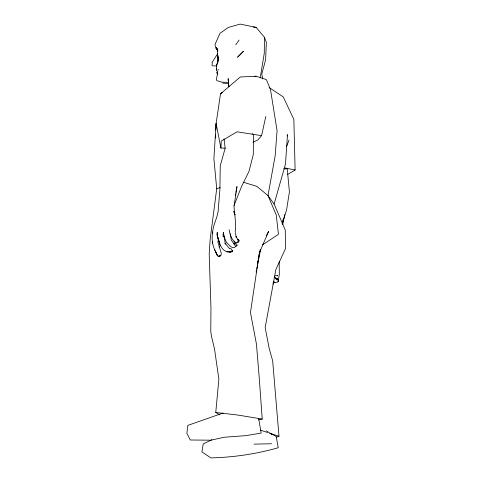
<?xml version="1.0" encoding="UTF-8"?>
<svg xmlns="http://www.w3.org/2000/svg" width="482" height="482" viewBox="0 0 482 482"><rect width="100%" height="100%" fill="white"/><g stroke="black" fill="none" stroke-linecap="round" stroke-linejoin="round"><path stroke-width="0.72" d="M216.978 49.959L215.309 46.814L215.074 44.308L220.015 33.258L228.36 27.444L240.15 24.1L256.117 27.378L264.443 37.289L264.269 53.273L260.208 77.885M215.683 134.37L215.689 138.021M215.852 130.026L216.105 123.513L220.521 93.809L240.325 76.981L256.087 76.21L266.341 79.578L270.486 89.501L277.072 130.712L275.174 155.734L267.992 195.559L276.24 214.99L278.463 234.306L262.563 244.832M225.341 148.119L220.925 148.076L221.214 141.099L237.12 131.809L261.581 135.665L265.799 116.445M220.925 148.076L216.105 123.513L213.894 158.735L216.719 188.739L210.158 239.253L209.2 254.159L210.965 308.076L210.779 331.622L211.532 336.641L214.526 348.944L218.864 379.25L215.755 412.49L219.623 414.821M273.439 281.44L273.059 284.145M230.42 233.764L231.215 239.994L234.848 245.151L234.294 243.988M216.382 69.3L216.719 64.919L218.388 59.298L217.888 55.569M218.454 238.06L217.936 242.253L221.057 252.466L221.274 254.147L220.72 255.846L218.238 256.322L217.328 255.43L214.623 249.555L214.954 250.291C212.255 244.717 211.411 238.048 212.755 231.993L212.616 233.372C212.616 224.949 217.96 217.557 218.304 209.248L219.919 189.046L220.238 165.778L225.166 148.233L224.034 138.918M217.683 51.315L217.689 49.634L216.243 47.393L217.822 50.116C216.135 55.105 220.069 60.142 216.719 64.919M212.297 62.883L211.978 65.263L212.646 65.853L216.966 65.974M216.605 68.203L216.249 70.426L217.84 71.842M235.409 195.282L235.674 193.824M235.933 192.372L236.975 186.54L234.029 206.441C234.523 214.93 236.373 223.353 235.15 231.963M257.599 262.371L257.876 260.895M258.153 259.418L260.172 249.929M256.129 272.095L256.418 270.625M256.707 269.155L260.617 249.321M282.705 224.642L284.742 214.502M282.193 223.106L283.296 218.786M287.079 136.026L287.489 134.586L285.489 164.037L274.119 204.049L285.272 230.083L285.483 248.628L275.837 269.619L265.154 327.585L269.257 348.721L272.661 360.801L279 436.258L276.222 437.246M282.193 223.907L286.597 209.839L289.417 191.866L287.218 168.712L283.79 168.573M286.651 146.395L288.959 140.16M234.017 205.579L241.422 186.811L248.995 171.339L253.297 154.529L253.436 134.695L252.472 133.604M217.894 70.432L218.322 69.408M266.305 235.903L268.625 231.36L259.394 252.779L250.459 312.541L256.46 344.214L259.28 378.316L262.214 419.069L258.545 419.876M277.373 275.963L277.644 275.481M211.99 62.564L217.599 53.803M229.143 251.477C220.852 253.08 218.183 239.229 216.858 233.848M235.74 44.832L239.12 40.06M219.057 247.013L220.346 245.278M261.581 135.665L257.768 140.039L252.984 142.172M235.517 246.338L236.855 245.236L235.499 246.224M222.323 92.538L220.521 93.809L221.756 92.996M287.627 174.448L295.117 170.013L293.851 119.422L283.253 96.894L269.077 87.507M211.869 439.777L203.235 443.922L201.91 451.899L210.887 457.9C233.674 457.328 256.303 454.014 278.222 447.736L276.216 436.487L270.324 433.216M216.719 188.739L220.19 187.588M223.25 412.972L187.823 425.401L186.883 433.318L190.288 440L210.863 440.193L224.22 437.24L245.742 435.662L261.19 433.089L258.647 418.497M273.402 281.723L274.915 282.579L277.993 282L278.373 280.428L277.258 278.602L275.228 278.108L277.234 278.626L278.373 280.428L278.084 281.422L279.313 274.626L279.162 261.786M254.647 76.421L256.087 76.21M223.546 236.572L224.558 236.439M230.215 251.285L232.445 251.381L226.926 251.815L229.806 252.056M233.589 243.175L235.915 243.35L237.271 245.139L234.559 247.465L232.999 247.724L230.643 246.633L226.456 242.386L222.901 234.047M284.392 168.971L287.218 168.712M275.21 275.77L277.397 275.65M254.02 444.139L271.613 443.759M228.48 82.404L228.137 78.554L228.848 86.796L228.48 82.404L222.069 82.175L216.864 80.651L216.394 79.036L217.466 74.204L216.984 72.499L217.659 74.439M222.684 83.055L228.522 83.651M215.755 412.49L237.704 415.026L262.214 419.069M229.92 251.911L230.685 252.002M253.213 27.028L256.117 27.378M275.746 278.488L277.09 278.717L276.367 278.433M285.019 167.947L295.117 170.013M233.824 243.856L235.144 244.217L234.632 243.988M228.354 251.755L230.517 252.219L232.541 251.526L231.547 249.128L229.372 248.176M243.205 182.208L256.81 186.323L267.992 195.559L274.119 204.049M260.479 430.167L267.606 432.511M269.739 433.216L279 436.258M237.915 239.458L238.843 240.385L237.439 239.211L238.054 240.247L236.035 236.433L236.204 237.246L235.403 232.649M266.419 430.83L271.975 434.583M273.921 281.723L274.915 282.579M222.702 235.927L224.347 237.397L225.305 244.151L225.1 243.139L229.083 248.242M217.653 49.724L216.05 48.278L217.81 50.062M238.235 239.301L239.319 240.867L238.216 242.235L235.493 242.814L234.089 241.078L234.909 242.157C231.3 238.982 229.884 234.354 229.125 229.745M274.409 276.457L276.734 279.855L276.053 278.753M264.443 37.289L266.353 42.302L265.618 59.822L261.774 74.023L262.654 78.928M217.665 74.481L216.984 72.499M217.81 55.514L217.997 61.015M216.105 123.513L216.177 126.507M243.344 51.363L237.662 57.099L243.344 51.363M238.512 241.675L237.216 242.289L238.512 241.675M220.117 255.894L218.238 256.322L220.117 255.894M217.171 255.062L215.424 251.429L217.171 255.062M232.469 251.05L232.185 250.351L232.469 251.05M234.547 213.351L233.776 211.351L235.005 214.852L234.547 213.351M219.846 244.217L217.292 235.812L217.231 232.384L217.647 236.819L219.846 244.217M223.907 235.981L223.395 232.288L223.907 235.981M212.652 243.217L212.52 241.639L212.652 243.217"/></g></svg>
